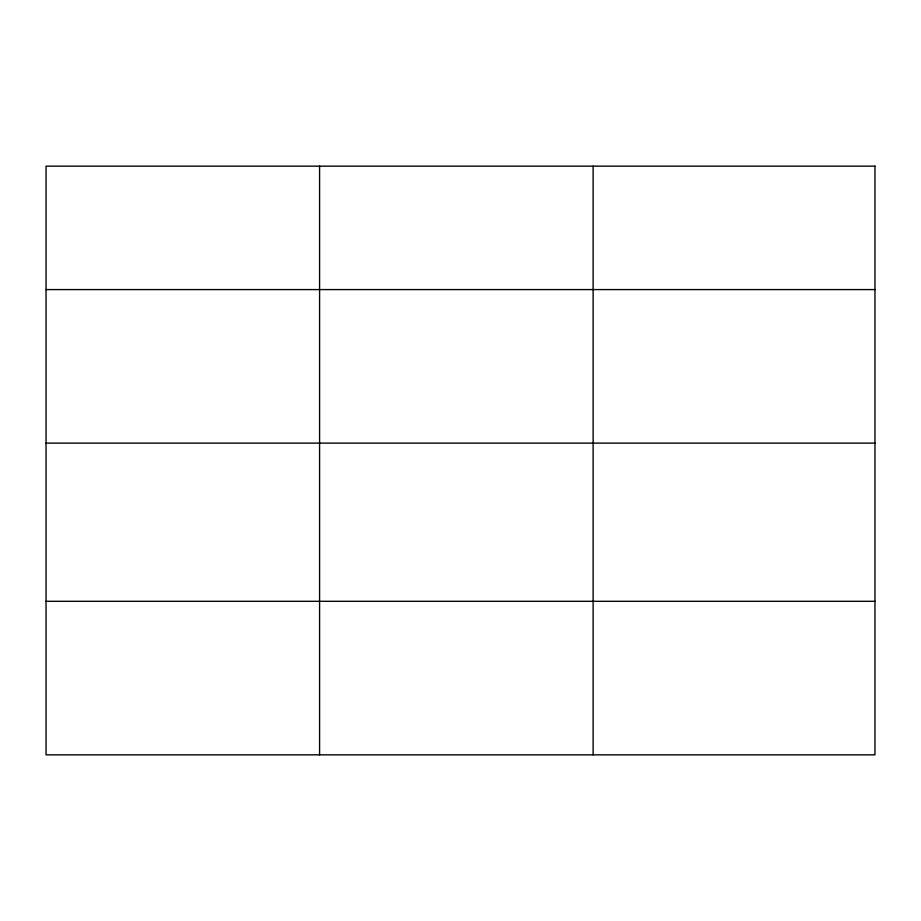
<?xml version="1.0" encoding="UTF-8"?>
<svg xmlns="http://www.w3.org/2000/svg" width="921" height="921" viewBox="0 0 921 921"><rect width="100%" height="100%" fill="white"/><g stroke="black" fill="none" stroke-linecap="round" stroke-linejoin="round"><path stroke-width="1.38" d="M46.05 289.585L874.95 289.585M46.05 443.116L874.95 443.116M46.05 601.309L874.95 601.309M593.124 166.16L593.124 754.84M319.587 166.16L319.587 754.84M874.95 166.16L46.05 166.16L46.05 754.84L874.95 754.84L874.95 166.16"/></g></svg>
